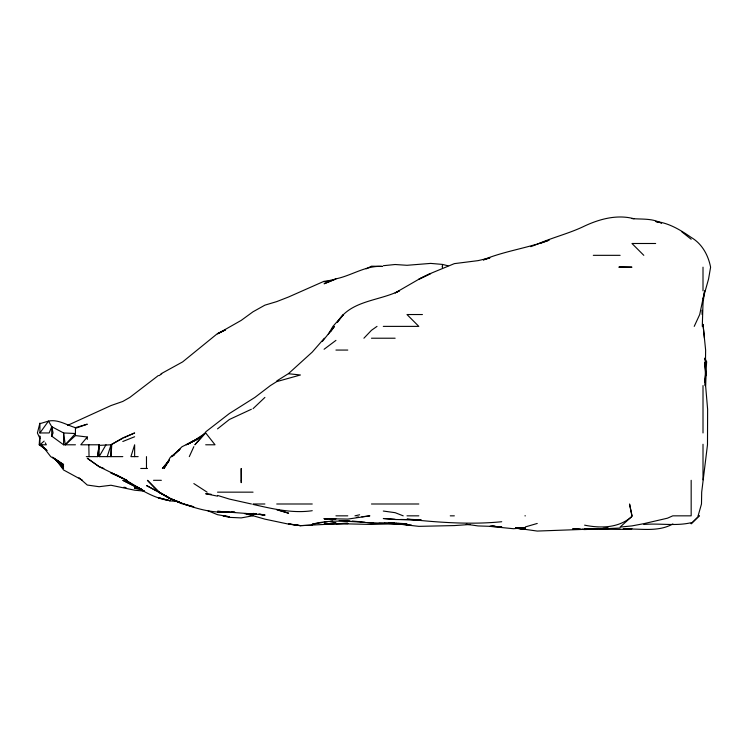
<?xml version="1.0" encoding="UTF-8"?>
<svg xmlns="http://www.w3.org/2000/svg" width="748" height="748" viewBox="0 0 748 748"><rect width="100%" height="100%" fill="white"/><g stroke="black" fill="none" stroke-linecap="round" stroke-linejoin="round"><path stroke-width="1.12" d="M698.118 515.84L701.484 503.993L701.689 492.156L707.486 444.789L707.617 409.268L705.598 385.585L705.607 373.738L705.168 385.585L705.626 350.064L703.008 324.351L704.438 338.218M702.279 326.38L703.008 303.286M705.542 385.585L705.878 373.738L704.953 361.901M704.822 358.086L706.626 361.901L705.757 375.898M47.199 450.53L39.214 444.789L39.775 436.159M704.981 380.199L705.663 373.738L705.018 362.976L705.663 373.738M705.037 382.35L705.523 378.049M86.3 456.626L97.595 456.626L99.119 444.789L80.775 444.789L87.273 437L75.436 435.588L65.272 444.789L63.589 432.952L51.752 426.697L48.498 421.105L39.915 423.667M97.595 456.626L99.119 445.369L110.956 444.789L122.803 438.235M703.055 302.697L704.663 290.85L699.707 314.534L694.228 326.38M703.008 298.826L708.562 279.013L710.6 267.176C708.234 255.124 702.035 243.736 691.171 237.415C680.446 229.963 668.88 222.923 655.65 221.445L657.801 222.352M107.216 456.626L110.956 445.088L111.761 444.789L110.956 456.626L110.956 444.789L122.803 437.945L134.64 432.952L123.785 437.795M75.436 444.789L63.589 444.789L51.752 436.159L53.071 432.952L51.752 426.697L49.162 432.952L39.915 432.952L39.915 423.116L37.4 432.952L39.915 438.384M189.3 456.626L193.844 446.659M122.803 456.626L99.119 456.626L105.992 444.789M328.335 334.272L332.925 326.38L343.482 314.534L337.311 322.397C350.26 300.359 378.806 301.145 399.376 290.85L395.14 292.926L419.254 279.013L430.67 273.413L454.345 263.633L478.028 260.641L489.875 257.901L483.414 259.977M330.569 331.841L334.459 326.38L322.313 341.481M168.936 460.927L164.018 468.472L170.161 457.533L180.315 448.959M324.361 338.218L312.253 352.093L288.578 373.542M39.915 432.952L48.498 421.105C57.97 419.048 66.684 425.126 75.436 427.66L87.273 424.191L75.436 428.314M169.459 459.898L162.381 468.472L168.749 460.992M204.915 432.952L194.891 444.789L205.691 432.952L215.031 444.789L205.691 444.789M65.272 444.789L75.436 433.513L63.589 432.952L63.589 444.789M363.911 338.218L371.466 330.298L377.011 326.38M643.804 524.479C659.614 523.058 675.631 526.34 691.171 522.693L691.171 523.731L699.202 515.84L698.305 515.84M691.171 523.731L699.212 515.84M253.048 408.679L264.895 397.422M179.483 449.829L171.918 456.626L182.007 446.724L198.781 438.459M44.141 441.124L39.915 444.789L39.915 436.159M217.528 428.856L229.365 419.497L251.365 409.268M205.691 431.877L229.365 413.532L254.89 397.422L270.383 385.585L276.732 381.611L300.416 374.991L288.578 373.738M158.324 375.561L129.815 397.422L122.803 401.442L110.956 405.575L67.544 425.397M324.099 349.26L335.936 340.377M159.174 375.608L161.736 373.738M173.985 454.831L171.32 456.626L174.228 454.821M205.691 432.952L193.844 440.806L196.808 439.403M418.824 279.275L430.67 273.488L419.254 279.013M276.732 380.975L288.279 373.738M187.963 444.181L200.754 436.804M187.963 444.19L193.844 440.628L186.215 444.789L195.995 439.936M366.137 268.841L371.466 266.195L382.228 266.353M161.119 373.738L182.634 361.901L217.528 333.524L225.419 329.821M225.419 329.933L217.528 333.851L241.211 320.387L253.048 311.766L264.895 305.156L276.732 301.603L288.578 296.984L324.099 281.267L328.4 281.276M537.232 244.231C552.716 237.35 569.34 233.479 584.599 226.027C599.896 218.874 617.352 214.265 634.07 218.762M672.873 523.946C657.567 532.576 639.998 528.182 623.355 529.154M122.803 441.498L134.64 436.748M530.781 246.662L536.157 244.643M483.414 259.762C504.62 251.048 527.564 248.102 549.079 240.173L539.878 243.493M525.395 526.91L537.232 523.46M324.099 281.772L335.936 279.013L324.099 283.763L335.936 278.836C351.794 275.619 365.679 265.325 382.228 266.447M354.982 515.84L359.62 514.774M324.099 524.152L335.936 522.73L324.099 524.245L347.783 523.263L300.416 525.648L288.578 524.133L264.895 519.14L253.048 515.746L241.211 517.897L229.365 517.364L223.016 515.84L229.365 516.746L217.528 514.689L207.841 510.716M321.949 522.562L312.253 524.189C339.732 516.905 367.474 525.227 395.14 522.805L388.689 523.104M324.099 522.197L327.325 521.739M330.56 521.272L332.71 520.954M361.901 516.793L369.886 515.84L347.783 519.093L324.099 518.616L335.936 518.944L324.099 518.747L327.325 518.691M312.253 510.697C292.431 513.642 272.319 508.734 253.048 504.423M501.712 521.73C470.193 524.844 438.384 522.394 406.987 519.149L420.974 519.935L395.14 519.505L383.303 518.514L395.14 519.29M383.303 265.708L395.14 264.512L406.987 265.297L430.67 263.399L442.507 264.418L448.015 265.792M470.492 524.46L454.345 525.582L418.824 526.349L395.14 523.675L371.466 524.451L335.936 523.6L347.783 523.665M620.12 528.051L584.599 529.565L572.762 528.705L580.298 529.116M373.617 523.245L371.466 523.348L406.987 523.796L398.375 523.254M385.454 523.254L378.993 523.217M312.253 525.133L300.416 525.648L288.578 523.909L300.416 525.638M623.355 529.107L631.966 528.724L620.12 529.406L599.672 529.21M598.596 528.471L584.599 528.901L596.446 529.004L608.283 528.116L602.897 528.312M420.974 519.813L400.526 519.467M228.29 512.006C213.021 513.175 198.014 509.117 183.765 503.993M655.65 243.493L631.966 243.493L643.804 255.33M593.304 255.33L620.12 255.33M422.433 314.534L406.987 314.534L418.824 326.38L383.303 326.38M371.466 338.218L395.14 338.218M335.936 350.064L347.783 350.064M705.009 359.723L705.803 361.901L706.626 361.901M39.214 444.789L46.339 444.789L45.263 442.816M138.156 456.626L130.909 456.626L134.64 444.789L134.64 456.626M140.746 468.472L147.487 468.472M153.518 480.31L161.353 480.31M217.528 492.156L253.048 492.156M253.048 503.993L264.895 503.993M276.732 503.993L312.253 503.993M371.466 503.993L418.824 503.993M335.936 515.84L347.783 515.84M406.987 515.84L418.824 515.84M450.249 515.84L454.345 515.84M524.918 515.84L525.395 515.84M631.966 515.84L629.545 503.993L631.966 515.793M225.064 511.959L217.528 511.903L229.365 512.062L217.528 511.295L264.895 514.858L259.509 514.213L264.895 515.204L258.434 514.25M411.288 524.984L384.379 523.198M339.171 520.524L349.933 520.814M230.449 512.015L234.75 512.109M631.966 218.584C641.831 219.482 652.78 218.098 661.569 223.418M386.529 523.245L398.375 523.787M492.025 526.246L495.251 526.386L492.025 526.227M582.449 529.238L584.599 529.35L537.232 531.061L515.709 528.032M490.95 526.19L495.251 526.47M400.526 523.955L404.836 524.301M231.525 512.015L234.75 512.296M211.067 494.232L205.691 493.745L217.528 496.148M178.772 501.656L170.161 500.861L158.324 497.682L170.161 500.721C153.667 498.374 139.605 489.229 125.973 480.31L142.531 489.987L122.803 480.31L134.64 486.406L138.95 487.761M352.084 521.01L358.544 521.608M144.327 491.137L134.64 490.192L110.956 485.246L99.119 486.714L87.273 485.031L78.989 477.738M359.62 521.711L365.005 522.291M367.156 522.525L371.466 522.983M141.101 489.061L134.64 488.294L141.101 489.248M256.284 513.829L253.048 513.446L256.284 513.923M584.599 525.161C600.794 528.425 619.073 528.135 631.966 516.363L620.12 527.078L631.966 525.9L643.804 523.675L667.487 518.186L672.779 515.84L691.171 515.84L691.171 480.31M383.303 511.043L395.14 512.679L403.209 515.84M396.216 523.207L406.987 524.694L396.216 523.189M245.512 513.474L253.048 514.549L246.588 513.577M466.191 524.226L478.028 525.928L501.712 526.714L489.875 526.368L513.558 528.724L525.395 527.677L515.709 528.116L525.395 528.378L515.709 528.238L525.395 529.434L518.934 528.471M123.878 487.247L126.029 487.565M142.176 490.426L144.327 490.884M251.431 503.993L229.365 499.075L217.528 495.419M244.437 513.577L253.048 515.746M276.732 509.762L288.578 513.203L277.807 509.856M184.017 503.993L193.844 506.845L182.007 503.778L170.161 498.626L158.707 492.156L147.421 480.31L159.315 492.156M103.841 468.472L99.119 466.63L87.273 458.262L99.119 466.659L126.889 480.31L110.956 472.792L122.803 478.43L115.893 474.494M110.956 472.848L122.803 478.131M142.531 489.837L134.64 486.228L143.523 490.669M158.324 491.791L170.161 498.495L182.007 503.357L170.161 498.626L182.007 503.357L170.161 498.495L146.477 485.527L156.351 490.753M207.103 492.156L193.844 483.573M159.118 492.156L170.161 498.514L160.306 492.736M82.551 480.31L63.589 469.987L54.969 458.449M52.659 457.243L54.482 458.459M56.306 459.674L63.589 464.555L50.705 456.626L41.561 444.789M40.822 445.471L46.292 449.539M681.624 231.646L691.171 239.257M52.594 457.318L63.589 466.303L57.175 460.347M56.147 460.011L63.589 468.472L56.493 460.011M704.962 358.741L705.803 361.901M702.007 310.233L702.129 314.534M88.825 444.789L89.04 456.626M703.008 267.176L703.008 290.85M703.008 385.585L703.008 432.952M703.008 444.265L703.008 479.833M146.477 456.626L146.477 468.472M99.119 444.789L99.119 456.626M87.273 437L87.273 439.385M75.436 427.66L75.436 432.952M75.436 433.513L75.436 435.588M51.752 426.697L51.752 436.159M241.286 480.31L241.211 482.666L241.211 468.472L241.286 480.31M442.507 265.231L442.349 267.176L442.507 265.231M620.12 266.868L618.83 267.176L631.966 267.176L620.12 266.868M358.544 517.233L356.394 517.438L358.544 517.223M140.026 488.622L134.64 487.444L140.026 488.659"/></g></svg>
